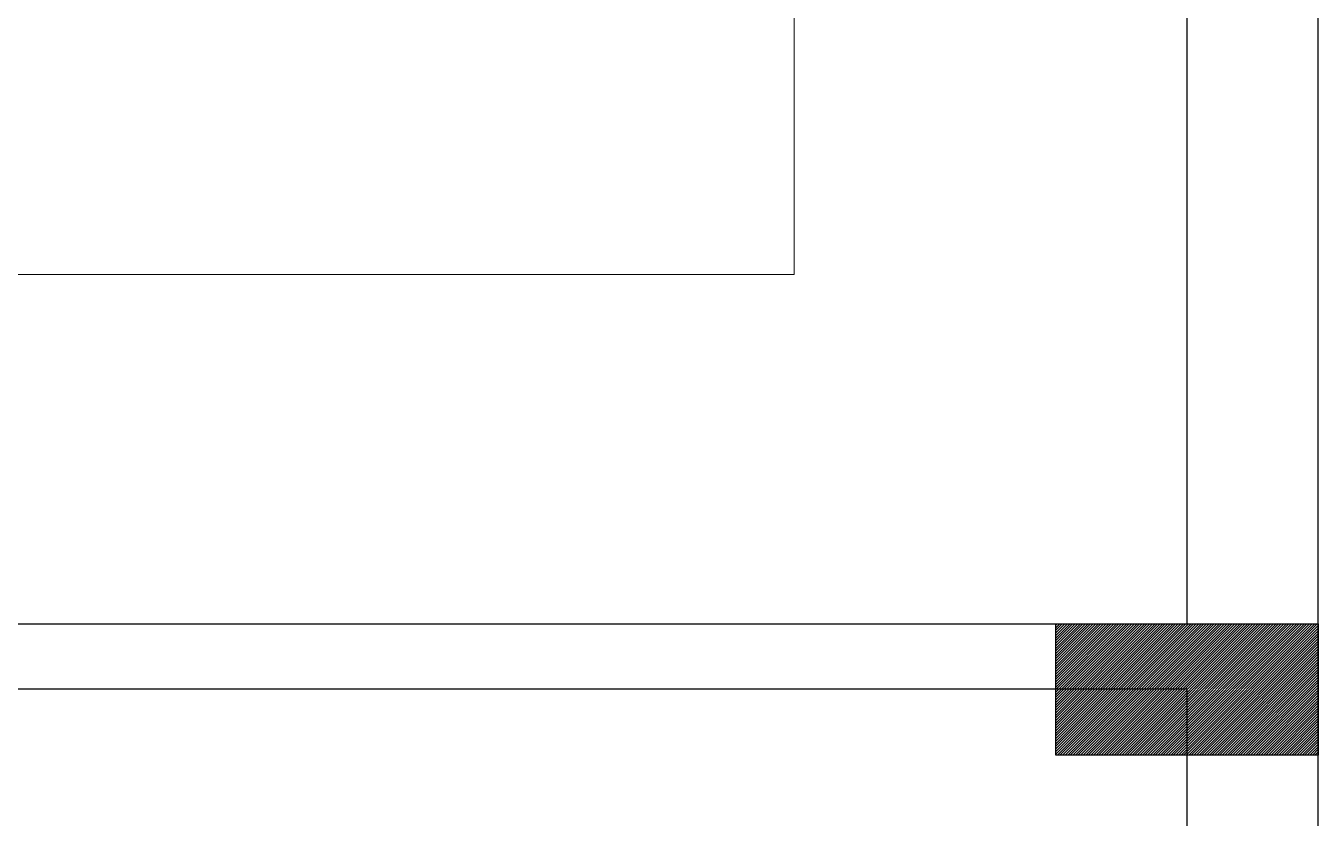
# Model space of a CAD drawing. Extents: x 187966 to 202201, y 659574 to 1343694.
# Drawn here: x 190965.4 to 191054.1, y 662009.4 to 662063.7 of the extents above; entities that cross this region are included whole.
import ezdxf

# ---------------------------------------------------------------- set-up
doc = ezdxf.new("R2010")
doc.units = 0
doc.header["$MEASUREMENT"] = 0
doc.layers.add('A-Wall', color=7, linetype='Continuous', lineweight=30)
doc.layers.add('HATCH', color=8, linetype='Continuous', lineweight=20)

# ---------------------------------------------------------------- blocks, each defined once
blk = doc.blocks.new('EGVSVS')
at = {"layer": 'A-Wall'}
h = blk.add_hatch(dxfattribs=at)
h.set_pattern_fill('ANSI31', color=256, style=0)
h.set_pattern_definition([(45, (0, 0), (-0.088388347648, 0.088388347648), [])])
h.paths.add_polyline_path([(188258.493, 672097.506), (188258.493, 672106.506), (188240.493, 672106.506), (188240.493, 672097.506)])
blk.add_lwpolyline([(188240.493, 672106.506), (188258.493, 672106.506), (188258.493, 672097.506), (188240.493, 672097.506)], close=True, dxfattribs=at)

msp = doc.modelspace()

# ---------------------------------------------------------------- linework, layer by layer
at = {"layer": 'A-Wall'}
for p, q in [((190920.805, 662022.707), (191045.12, 662022.707)), ((191045.12, 661874.249), (191045.12, 662018.249))]:
    msp.add_line(p, q, dxfattribs=at)
for points in [[(191045.12, 662022.707), (191045.12, 662065.386)], [(191054.12, 661865.249), (191054.12, 662018.249), (191054.12, 662065.386)], [(190916.325, 662018.249), (191045.12, 662018.249)]]:
    msp.add_lwpolyline(points, dxfattribs=at)
at = {"layer": 'HATCH'}
msp.add_lwpolyline([(190920.805, 662046.666), (191018.161, 662046.666), (191018.161, 662121.749)], dxfattribs=at)

# ---------------------------------------------------------------- block references
at = {"layer": 'A-Wall'}
msp.add_blockref('EGVSVS', (2795.627, -10083.798), dxfattribs=at)

doc.saveas('drawing.dxf')
